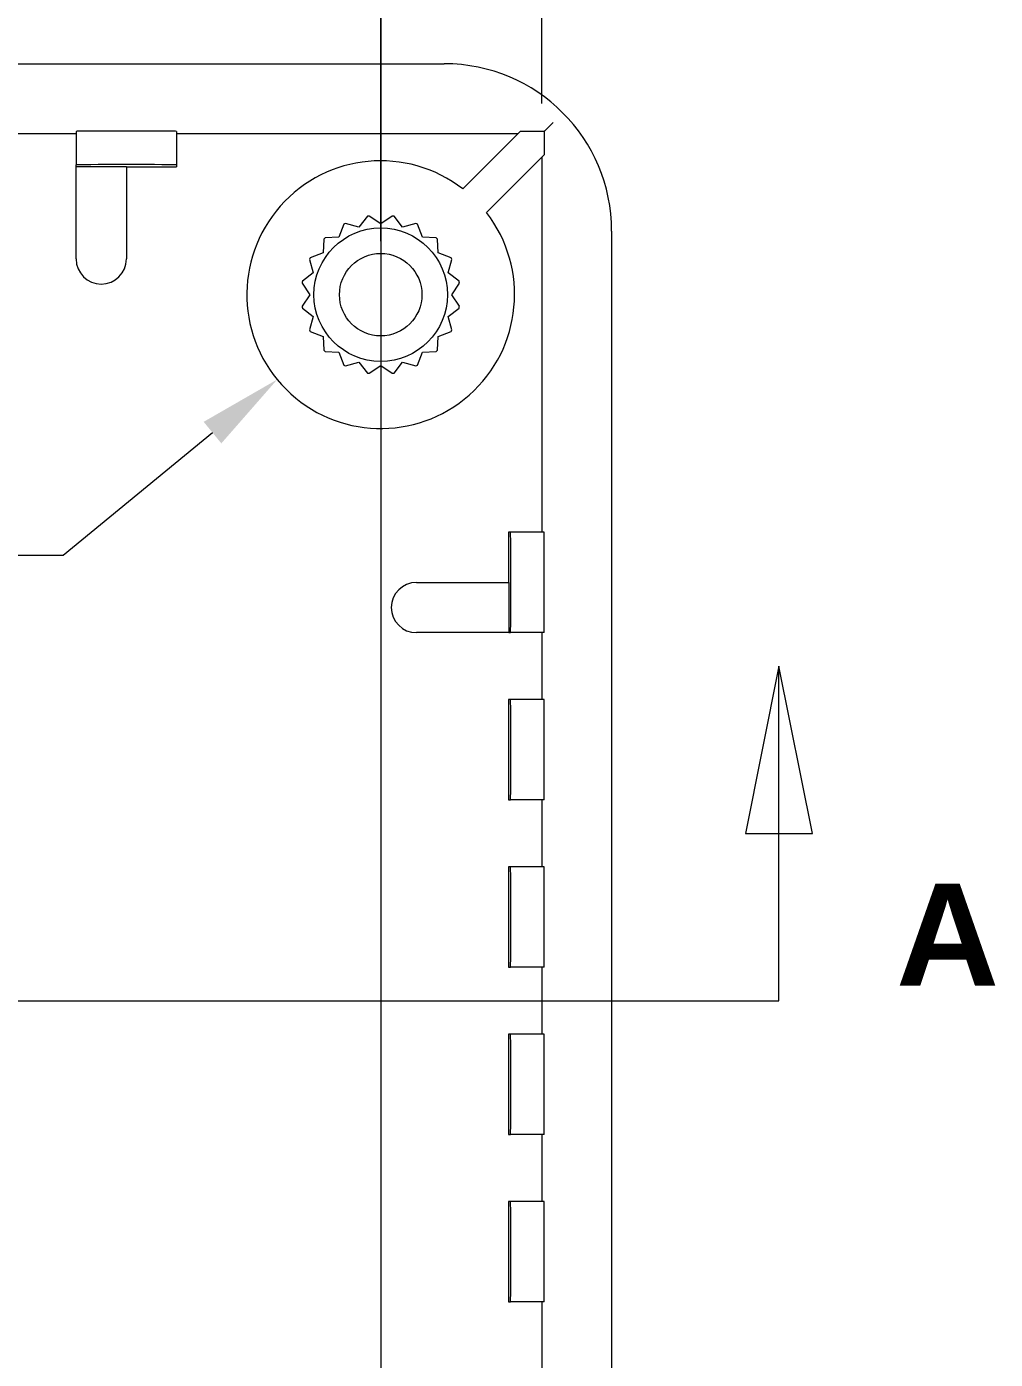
# Model space of a CAD drawing. Header units: millimetres. Extents: x 13 to 546, y 6 to 425.
# Drawn here: x 196.56 to 225.5, y 344.09 to 383.92 of the extents above; entities that cross this region are included whole.
import ezdxf

# ---------------------------------------------------------------- set-up
doc = ezdxf.new("R2010")
doc.units = ezdxf.units.MM
for name, color, linetype, lineweight in [('Dimension (ANSI)', 7, 'Continuous', 9), ('Section Line (ANSI)', 7, 'Continuous', 9), ('Visible (ANSI)', 7, 'Continuous', 18)]:
    doc.layers.add(name, color=color, linetype=linetype, lineweight=lineweight)
doc.styles.add('Label Text (ANSI)', font='ARIALBD.TTF')
doc.styles.add('Note Text (ANSI)', font='ARIAL.TTF')
doc.dimstyles.new('Default - mm (ANSI)', dxfattribs={"dimtxt": 2.54, "dimasz": 2.5, "dimexe": 3.175, "dimexo": 1.6002, "dimgap": 0.8, "dimtad": 0, "dimtih": 1, "dimtoh": 1, "dimrnd": 1e-08, "dimzin": 4, "dimdsep": 46, "dimtxsty": 'Note Text (ANSI)', "dimcen": 0.09, "dimdle": 10, "dimclrd": 256, "dimclre": 256, "dimclrt": 256, "dimadec": 1, "dimazin": 0, "dimtfac": 1.2, "dimtofl": 0, "dimtmove": 0, "dimatfit": 3, "dimfxl": 0, "dimtolj": 1, "dimtzin": 0, "dimlwd": -1, "dimlwe": -1, "dimarcsym": 0})

# ---------------------------------------------------------------- blocks, each defined once
blk = doc.blocks.new('2dTransSection0')
at = {"layer": 'Section Line (ANSI)'}
blk.add_line((207.136, 387.808), (207.136, 321.808), dxfattribs=at)
blk = doc.blocks.new('*D7')
at = {"layer": 'Defpoints', "color": 0}
for p in [(136.136, 395.737), (136.136, 375.908), (207.136, 375.908)]:
    blk.add_point(p, dxfattribs=at)
at = {"layer": 'Dimension (ANSI)'}
for p, q in [((136.136, 377.508), (136.136, 398.912)), ((207.136, 377.508), (207.136, 398.912)), ((138.636, 395.737), (161.347, 395.737)), ((204.636, 395.737), (173.327, 395.737))]:
    blk.add_line(p, q, dxfattribs=at)
for points in [[(138.636, 396.154), (138.636, 395.32), (136.136, 395.737)], [(204.636, 396.154), (204.636, 395.32), (207.136, 395.737)]]:
    blk.add_solid(points, dxfattribs=at)
at = {"layer": 'Dimension (ANSI)', "insert": (167.337, 399.487), "char_height": 2.54, "attachment_point": 2, "style": 'Note Text (ANSI)'}
blk.add_mtext('\\A1; 71.00\\P[2.795]', dxfattribs=at)
blk = doc.blocks.new('2dTransSection1')
at = {"layer": 'Section Line (ANSI)', "linetype": 'Continuous'}
for p, q in [((219.036, 364.808), (218.036, 359.808)), ((219.036, 359.808), (219.036, 364.808)), ((220.036, 359.808), (219.036, 364.808)), ((218.036, 359.808), (220.036, 359.808)), ((219.036, 354.808), (219.036, 359.808)), ((217.656, 354.808), (219.036, 354.808))]:
    blk.add_line(p, q, dxfattribs=at)
at = {"layer": 'Section Line (ANSI)'}
blk.add_line((124.236, 354.808), (219.036, 354.808), dxfattribs=at)
at = {"layer": 'Section Line (ANSI)', "linetype": 'Continuous', "flags": 128}
blk.add_lwpolyline([(220.036, 359.808), (219.036, 364.808), (218.036, 359.808), (220.036, 359.808)], dxfattribs=at)
at = {"layer": 'Section Line (ANSI)'}
blk.add_solid([(220.036, 359.808), (219.036, 364.808), (218.036, 359.808), (220.036, 359.808)], dxfattribs=at)
at = {"layer": 'Section Line (ANSI)', "insert": (222.536, 355.258), "char_height": 3.05, "attachment_point": 7, "style": 'Label Text (ANSI)'}
blk.add_mtext('A', dxfattribs=at)
blk = doc.blocks.new('*D14')
at = {"layer": 'Defpoints', "color": 0}
for p in [(207.136, 375.908), (204.043, 373.372)]:
    blk.add_point(p, dxfattribs=at)
at = {"layer": 'Dimension (ANSI)'}
for p, q in [((197.647, 368.126), (202.11, 371.786)), ((195.056, 368.126), (197.647, 368.126))]:
    blk.add_line(p, q, dxfattribs=at)
blk.add_solid([(201.846, 372.108), (202.374, 371.464), (204.043, 373.372)], dxfattribs=at)
at = {"layer": 'Dimension (ANSI)', "insert": (189.114, 371.876), "char_height": 2.54, "attachment_point": 2, "style": 'Note Text (ANSI)'}
blk.add_mtext('\\A1; R4.00\\P[.157]', dxfattribs=at)
blk = doc.blocks.new('*D34')
at = {"layer": 'Defpoints', "color": 0}
for p in [(211.953, 404.481), (131.319, 380.018), (211.953, 380.018)]:
    blk.add_point(p, dxfattribs=at)
at = {"layer": 'Dimension (ANSI)'}
for p, q in [((131.319, 381.618), (131.319, 407.656)), ((211.953, 381.618), (211.953, 407.656)), ((133.819, 404.481), (165.646, 404.481)), ((209.453, 404.481), (177.626, 404.481))]:
    blk.add_line(p, q, dxfattribs=at)
for points in [[(133.819, 404.898), (133.819, 404.064), (131.319, 404.481)], [(209.453, 404.898), (209.453, 404.064), (211.953, 404.481)]]:
    blk.add_solid(points, dxfattribs=at)
at = {"layer": 'Dimension (ANSI)', "insert": (171.636, 408.231), "char_height": 2.54, "attachment_point": 2, "style": 'Note Text (ANSI)'}
blk.add_mtext('\\A1; 80.63\\P[3.175]', dxfattribs=at)

msp = doc.modelspace()

# ---------------------------------------------------------------- linework, layer by layer
at = {"layer": 'Visible (ANSI)'}
for p, q in [((134.236, 382.808), (209.036, 382.808)), ((198.036, 380.788), (198.036, 379.788)), ((201.036, 380.788), (201.036, 379.788)), ((211.315, 380.794), (209.589, 379.068)), ((211.315, 380.794), (212.022, 380.794)), ((212.035, 380.807), (212.022, 380.794)), ((212.022, 380.794), (212.022, 380.087)), ((212.035, 380.807), (212.285, 381.057)), ((195.963, 380.725), (198.036, 380.725)), ((201.036, 380.725), (211.246, 380.725)), ((210.296, 378.361), (212.022, 380.087)), ((211.953, 380.018), (211.953, 368.808)), ((198.036, 379.734), (198.036, 379.788)), ((198.036, 379.734), (199.536, 379.734)), ((198.036, 376.975), (198.036, 379.734)), ((199.536, 379.734), (199.536, 376.975)), ((199.536, 379.725), (201.036, 379.725)), ((201.036, 379.788), (201.036, 379.725)), ((206.033, 378.011), (205.889, 377.624)), ((206.481, 377.925), (206.083, 378.037)), ((206.737, 378.249), (206.481, 377.925)), ((207.136, 378.029), (206.793, 378.258)), ((207.48, 378.258), (207.136, 378.029)), ((207.792, 377.925), (207.536, 378.249)), ((208.189, 378.037), (207.792, 377.925)), ((208.383, 377.624), (208.239, 378.011)), ((205.437, 377.567), (205.42, 377.155)), ((205.889, 377.624), (205.477, 377.607)), ((208.795, 377.607), (208.383, 377.624)), ((208.852, 377.155), (208.835, 377.567)), ((214.036, 377.808), (214.036, 331.808)), ((205.42, 377.155), (205.033, 377.011)), ((209.239, 377.011), (208.852, 377.155)), ((205.007, 376.961), (205.119, 376.564)), ((209.153, 376.564), (209.265, 376.961)), ((205.119, 376.564), (204.795, 376.308)), ((209.477, 376.308), (209.153, 376.564)), ((204.786, 376.252), (205.015, 375.908)), ((209.257, 375.908), (209.486, 376.252)), ((205.015, 375.908), (204.786, 375.565)), ((209.486, 375.565), (209.257, 375.908)), ((204.795, 375.509), (205.119, 375.253)), ((205.119, 375.253), (205.007, 374.855)), ((209.153, 375.253), (209.477, 375.509)), ((209.265, 374.855), (209.153, 375.253)), ((205.033, 374.805), (205.42, 374.661)), ((208.852, 374.661), (209.239, 374.805)), ((205.42, 374.661), (205.437, 374.249)), ((208.835, 374.249), (208.852, 374.661)), ((205.477, 374.209), (205.889, 374.192)), ((205.889, 374.192), (206.033, 373.805)), ((208.239, 373.805), (208.383, 374.192)), ((208.383, 374.192), (208.795, 374.209)), ((206.083, 373.779), (206.481, 373.891)), ((206.481, 373.891), (206.737, 373.567)), ((206.793, 373.558), (207.136, 373.787)), ((207.136, 373.787), (207.48, 373.558)), ((207.536, 373.567), (207.792, 373.891)), ((207.792, 373.891), (208.189, 373.779)), ((210.953, 368.808), (210.953, 367.308)), ((211.016, 368.808), (210.953, 368.808)), ((212.016, 368.808), (211.016, 368.808)), ((208.203, 367.308), (210.962, 367.308)), ((210.962, 367.308), (210.962, 365.808)), ((210.962, 365.808), (208.203, 365.808)), ((210.962, 365.808), (211.016, 365.808)), ((212.016, 365.808), (211.016, 365.808)), ((211.953, 365.808), (211.953, 363.808)), ((210.953, 363.808), (210.953, 360.808)), ((211.016, 363.808), (210.953, 363.808)), ((212.016, 363.808), (211.016, 363.808)), ((210.953, 360.808), (211.016, 360.808)), ((212.016, 360.808), (211.016, 360.808)), ((211.953, 360.808), (211.953, 358.808)), ((210.953, 358.808), (210.953, 355.808)), ((211.016, 358.808), (210.953, 358.808)), ((212.016, 358.808), (211.016, 358.808)), ((210.953, 355.808), (211.016, 355.808)), ((212.016, 355.808), (211.016, 355.808)), ((211.953, 355.808), (211.953, 353.808)), ((210.953, 353.808), (210.953, 350.808)), ((211.016, 353.808), (210.953, 353.808)), ((212.016, 353.808), (211.016, 353.808)), ((210.953, 350.808), (211.016, 350.808)), ((212.016, 350.808), (211.016, 350.808)), ((211.953, 350.808), (211.953, 348.808)), ((210.953, 348.808), (210.953, 345.808)), ((211.016, 348.808), (210.953, 348.808)), ((212.016, 348.808), (211.016, 348.808)), ((210.953, 345.808), (211.016, 345.808)), ((212.016, 345.808), (211.016, 345.808)), ((211.953, 345.808), (211.953, 343.808))]:
    msp.add_line(p, q, dxfattribs=at)
for radius in [1.994, 1.232]:
    msp.add_circle((207.136, 375.908), radius, dxfattribs=at)
for centre, radius, start, end in [((207.136, 375.908), 4, 52.1808, 37.8192), ((207.136, 375.908), 2.375, 116.3171, 117.6829), ((207.136, 375.908), 2.375, 98.3171, 99.6829), ((207.136, 375.908), 2.375, 80.3171, 81.6829), ((207.136, 375.908), 2.375, 62.3171, 63.6829), ((207.136, 375.908), 2.375, 134.3171, 135.6829), ((207.136, 375.908), 2.375, 44.3171, 45.6829), ((198.786, 376.975), 0.75, 180, 0), ((207.136, 375.908), 2.375, 152.3171, 153.6829), ((207.136, 375.908), 2.375, 26.3171, 27.6829), ((207.136, 375.908), 2.375, 170.3171, 171.6829), ((207.136, 375.908), 2.375, 8.3171, 9.6829), ((207.136, 375.908), 2.375, 188.3171, 189.6829), ((207.136, 375.908), 2.375, 350.3171, 351.6829), ((207.136, 375.908), 2.375, 206.3171, 207.6829), ((207.136, 375.908), 2.375, 332.3171, 333.6829), ((207.136, 375.908), 2.375, 224.3171, 225.6829), ((207.136, 375.908), 2.375, 314.3171, 315.6829), ((207.136, 375.908), 2.375, 242.3171, 243.6829), ((207.136, 375.908), 2.375, 260.3171, 261.6829), ((207.136, 375.908), 2.375, 278.3171, 279.6829), ((207.136, 375.908), 2.375, 296.3171, 297.6829), ((208.203, 366.558), 0.75, 90, 270)]:
    msp.add_arc(centre, radius, start, end, dxfattribs=at)
for centre, major_axis, ratio, start_param, end_param in [((209.036, 377.808), (3.536, 3.536), 0.999981, 5.497797, 7.068574), ((199.536, 380.788), (-1.5, 0), 0.004363, 3.141593, 6.283185), ((199.536, 379.788), (-1.5, 0), 0.004363, 3.141593, 6.283185), ((211.016, 367.308), (0, -1.5), 0.004363, 0, 3.141593), ((212.016, 367.308), (0, 1.5), 0.004363, 3.141593, 6.283185), ((211.016, 362.308), (0, -1.5), 0.004363, 0, 3.141593), ((212.016, 362.308), (0, 1.5), 0.004363, 3.141593, 6.283185), ((211.016, 357.308), (0, -1.5), 0.004363, 0, 3.141593), ((212.016, 357.308), (0, 1.5), 0.004363, 3.141593, 6.283185), ((211.016, 352.308), (0, -1.5), 0.004363, 0, 3.141593), ((212.016, 352.308), (0, 1.5), 0.004363, 3.141593, 6.283185), ((211.016, 347.308), (0, -1.5), 0.004363, 0, 3.141593), ((212.016, 347.308), (0, 1.5), 0.004363, 3.141593, 6.283185)]:
    msp.add_ellipse(centre, major_axis=major_axis, ratio=ratio, start_param=start_param, end_param=end_param, dxfattribs=at)

# ---------------------------------------------------------------- block references
at = {"layer": 'Section Line (ANSI)'}
for name in ['2dTransSection0', '2dTransSection1']:
    msp.add_blockref(name, (0, 0), dxfattribs=at)

# ---------------------------------------------------------------- dimensions: what is measured, and where the dimension line sits
at = {"layer": 'Dimension (ANSI)'}
dim = msp.add_linear_dim(base=(211.953, 404.481), p1=(131.319, 380.018), p2=(211.953, 380.018), text=' <>\\X[3.175]', dimstyle='Default - mm (ANSI)', override={"dimtih": 0, "dimtoh": 0, "dimdec": 2, "dimpost": '\\X', "dimtp": 0, "dimtm": 0, "dimtdec": 2, "dimatfit": 1, "dimtvp": -0.25}, dxfattribs=at)
dim.commit()
dim.dimension.update_dxf_attribs({"geometry": '*D34', "text_midpoint": (171.636, 404.481), "dimtype": 160})
dim = msp.add_linear_dim(base=(136.136, 395.737), p1=(207.136, 375.908), p2=(136.136, 375.908), angle=180, text=' <>\\X[2.795]', dimstyle='Default - mm (ANSI)', override={"dimtih": 0, "dimtoh": 0, "dimdec": 2, "dimpost": '\\X', "dimtp": 0, "dimtm": 0, "dimtdec": 2, "dimatfit": 1, "dimtvp": -0.25}, dxfattribs=at)
dim.commit()
dim.dimension.update_dxf_attribs({"geometry": '*D7', "text_midpoint": (167.337, 395.737), "dimtype": 160})
dim = msp.add_radius_dim(center=(207.136, 375.908), mpoint=(204.043, 373.372), text=' <>\\X[.157]', dimstyle='Default - mm (ANSI)', override={"dimdec": 2, "dimpost": '\\X', "dimcen": 0, "dimtp": 0, "dimtm": 0, "dimtdec": 2, "dimtvp": -0.25}, dxfattribs=at)
dim.commit()
dim.dimension.update_dxf_attribs({"geometry": '*D14', "text_midpoint": (189.114, 368.126), "dimtype": 164})

doc.saveas('drawing.dxf')
